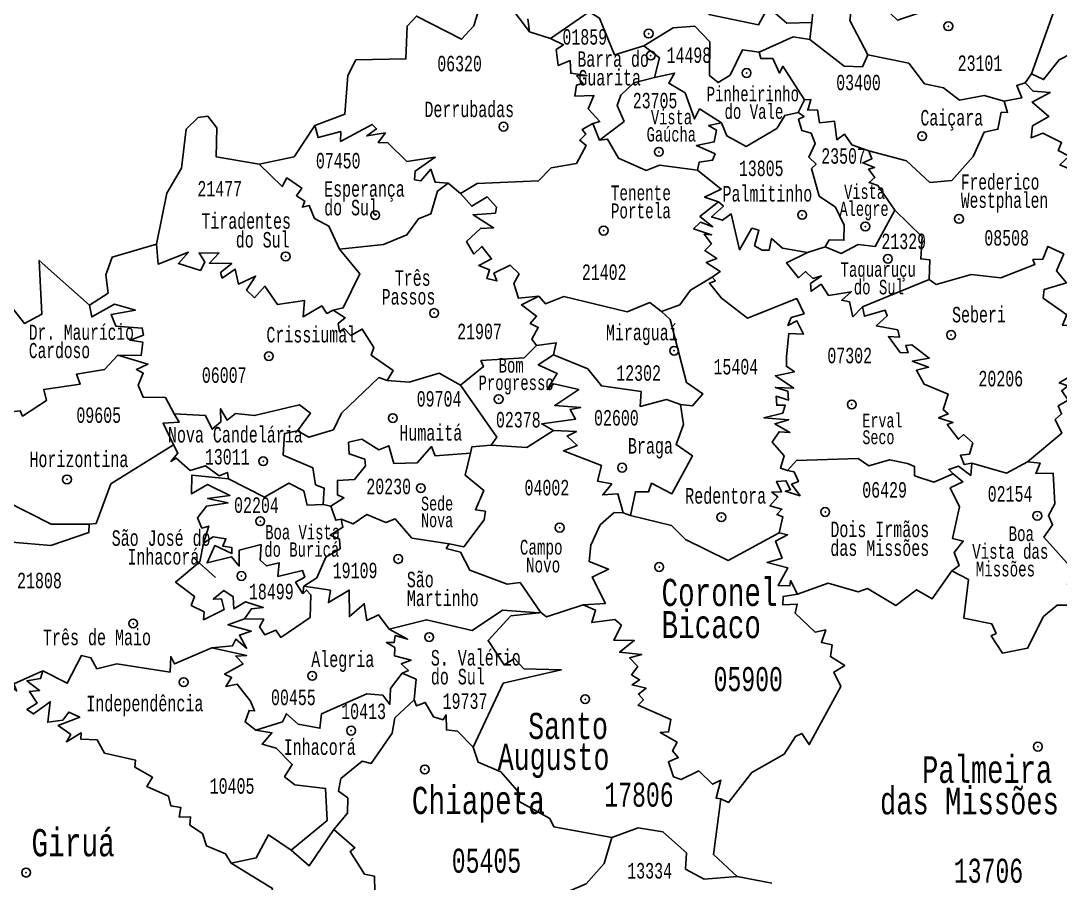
# Model space of a CAD drawing. Header units: millimetres. Extents: x 9851 to 10267, y 23387 to 23778.
# Drawn here: x 10047.2 to 10057.84, y 23444.4 to 23453.23 of the extents above; entities that cross this region are included whole.
import ezdxf
from ezdxf.enums import TextEntityAlignment as Align

# ---------------------------------------------------------------- set-up
doc = ezdxf.new("R2010")
doc.units = ezdxf.units.MM
doc.layers.add('3', color=7, linetype='Continuous')
doc.styles.add('MONOTXT', font='MONOTXT', dxfattribs={"height": 0.2})

# ---------------------------------------------------------------- blocks, each defined once
blk = doc.blocks.new('SEDE')
at = {"layer": '3', "color": 7, "linetype": 'Continuous'}
blk.add_circle((0, 0), 0.00451, dxfattribs=at)

msp = doc.modelspace()

# ---------------------------------------------------------------- linework, layer by layer
at = {"color": 7, "linetype": 'Continuous'}
for p, q in [((10057.549, 23452.686), (10057.825, 23453.455)), ((10055.302, 23453.213), (10055.282, 23453.037)), ((10052.624, 23453.049), (10052.41, 23453.116)), ((10057.486, 23452.595), (10057.549, 23452.686)), ((10055.161, 23452.292), (10055.226, 23452.422)), ((10053.059, 23452.178), (10053.127, 23452.007)), ((10051.577, 23451.569), (10051.703, 23451.462)), ((10055.256, 23450.859), (10055.437, 23450.915)), ((10055.821, 23450.303), (10056.503, 23450.582)), ((10050.296, 23448.277), (10050.376, 23448.262)), ((10053.445, 23448.166), (10053.369, 23448.194)), ((10048.96, 23447.741), (10049.193, 23447.532)), ((10050.088, 23447.363), (10050.099, 23447.441)), ((10052.504, 23447.169), (10052.522, 23447.177)), ((10054.892, 23444.401), (10054.536, 23444.47))]:
    msp.add_line(p, q, dxfattribs=at)
for points in [[(10054.318, 23454.379), (10054.44, 23454.269), (10054.332, 23454.066), (10054.238, 23454.063), (10054.114, 23453.786), (10054.316, 23453.75), (10054.262, 23453.663), (10054.404, 23453.611), (10054.247, 23453.296), (10054.756, 23453.189), (10054.853, 23453.37), (10055.044, 23453.204), (10055.302, 23453.213)], [(10055.649, 23454.006), (10055.542, 23453.841), (10055.497, 23453.485), (10055.312, 23453.315), (10055.302, 23453.213)], [(10057.229, 23453.68), (10057.108, 23453.869), (10056.985, 23453.882), (10056.654, 23453.394), (10056.177, 23453.237), (10055.962, 23453.442), (10055.717, 23453.445), (10055.691, 23453.233), (10055.874, 23452.88)], [(10052.41, 23453.116), (10052.093, 23453.541), (10051.935, 23453.495), (10051.84, 23453.177), (10051.715, 23453.041), (10051.252, 23453.279), (10051.158, 23453.176), (10051.145, 23452.84), (10050.633, 23452.829), (10050.55, 23452.671), (10050.52, 23452.275), (10050.213, 23452.158)], [(10052.624, 23453.049), (10053.022, 23453.322), (10053.127, 23453.257), (10053.28, 23452.882), (10053.582, 23452.973)], [(10052.41, 23453.116), (10052.394, 23453.249)], [(10054.761, 23452.909), (10054.59, 23452.933), (10054.465, 23452.674), (10054.341, 23452.598), (10054.252, 23452.671), (10054.255, 23453.014), (10054.103, 23453.174), (10053.881, 23453.158), (10053.582, 23452.973)], [(10057.549, 23452.686), (10057.675, 23452.628), (10057.833, 23452.831), (10058.345, 23453.093), (10058.868, 23452.893)], [(10053.059, 23452.178), (10053.129, 23452.199), (10053.009, 23452.329), (10053.069, 23452.464), (10052.875, 23452.459), (10052.892, 23452.572), (10052.959, 23452.592), (10052.892, 23452.665), (10052.998, 23452.669), (10052.833, 23452.693), (10052.826, 23452.823), (10052.705, 23452.771), (10052.683, 23452.936), (10052.758, 23452.985), (10052.624, 23453.049)], [(10053.582, 23452.973), (10053.74, 23452.85), (10053.689, 23452.648)], [(10055.282, 23453.037), (10055.111, 23453.065), (10054.761, 23452.909)], [(10055.874, 23452.88), (10055.819, 23452.76), (10055.632, 23452.766), (10055.282, 23453.037)], [(10054.761, 23452.909), (10054.778, 23452.843), (10054.9, 23452.844), (10054.969, 23452.695), (10055.005, 23452.764), (10055.226, 23452.422)], [(10055.874, 23452.88), (10056.293, 23452.797), (10056.456, 23452.583), (10056.65, 23452.545), (10056.813, 23452.417), (10057.067, 23452.466), (10057.27, 23452.406)], [(10053.127, 23452.007), (10053.378, 23452.2), (10053.306, 23452.362), (10053.346, 23452.469), (10053.48, 23452.594), (10053.689, 23452.648)], [(10053.689, 23452.648), (10053.895, 23452.695), (10053.836, 23452.591), (10054.003, 23452.494), (10054.101, 23452.226), (10054.151, 23452.327), (10054.377, 23452.186)], [(10057.27, 23452.406), (10057.453, 23452.442), (10057.4, 23452.566), (10057.486, 23452.595)], [(10057.486, 23452.595), (10057.567, 23452.509), (10057.742, 23452.497), (10057.556, 23452.398), (10057.729, 23452.25), (10057.561, 23452.154), (10057.546, 23452.032), (10057.668, 23452.079), (10057.856, 23451.985), (10057.825, 23451.903), (10057.937, 23451.845), (10057.842, 23451.754), (10058.042, 23451.67), (10057.96, 23451.515), (10058.129, 23451.487), (10058.199, 23451.391), (10058.095, 23451.322), (10058.25, 23451.33), (10058.233, 23451.204)], [(10055.226, 23452.422), (10055.292, 23452.425), (10055.26, 23452.315), (10055.359, 23452.317), (10055.379, 23452.186), (10055.533, 23452.202), (10055.558, 23452.012), (10055.637, 23452.068), (10055.711, 23451.959), (10055.885, 23451.9)], [(10055.885, 23451.9), (10056.271, 23451.796), (10056.51, 23451.576), (10056.733, 23451.596), (10056.954, 23451.84), (10057.065, 23452.091), (10057.207, 23452.119), (10057.24, 23452.293), (10057.306, 23452.292), (10057.27, 23452.406)], [(10049.643, 23451.762), (10049.202, 23451.836), (10049.209, 23452.133), (10049.116, 23452.252), (10049.018, 23452.24), (10048.894, 23452.119), (10048.847, 23451.72), (10048.695, 23451.466), (10048.59, 23450.943)], [(10055.161, 23452.292), (10055.024, 23452.261), (10054.942, 23452.127), (10054.629, 23451.944), (10054.432, 23452.052), (10054.377, 23452.186)], [(10055.437, 23450.915), (10055.479, 23450.986), (10055.63, 23450.983), (10055.633, 23451.138), (10055.542, 23451.321), (10055.377, 23451.436), (10055.297, 23451.718), (10055.345, 23451.761), (10055.269, 23451.835), (10055.334, 23451.973), (10055.293, 23452.078), (10055.199, 23452.108), (10055.165, 23452.222), (10055.221, 23452.251), (10055.161, 23452.292)], [(10049.643, 23451.762), (10050, 23451.839), (10050.213, 23452.158)], [(10050.213, 23452.158), (10050.245, 23452.034), (10050.477, 23452.096), (10050.475, 23451.995), (10050.8, 23452.17), (10050.844, 23452.123), (10050.744, 23452.052), (10050.935, 23452.082), (10050.861, 23451.984), (10050.96, 23451.982), (10051.154, 23451.789), (10051.445, 23451.833), (10051.239, 23451.692), (10051.233, 23451.602), (10051.298, 23451.591), (10051.398, 23451.711), (10051.445, 23451.577), (10051.577, 23451.569)], [(10051.703, 23451.462), (10051.875, 23451.565), (10052.501, 23451.592), (10052.632, 23451.725), (10052.89, 23451.77), (10052.991, 23451.952), (10052.924, 23452.007), (10052.988, 23452.068), (10052.949, 23452.117), (10053.059, 23452.178)], [(10054.129, 23451.702), (10054.149, 23451.784), (10054.285, 23451.802), (10054.31, 23451.868), (10054.12, 23451.952), (10054.302, 23451.99), (10054.324, 23452.112), (10054.244, 23452.157), (10054.377, 23452.186)], [(10054.129, 23451.702), (10053.74, 23451.751), (10053.605, 23451.699), (10053.322, 23451.822), (10053.209, 23452.019), (10053.127, 23452.007)], [(10055.885, 23451.9), (10055.916, 23451.817), (10055.823, 23451.777), (10055.944, 23451.728), (10055.882, 23451.71), (10055.946, 23451.625), (10055.887, 23451.574), (10055.977, 23451.545), (10056.15, 23451.293)], [(10050.463, 23450.892), (10050.356, 23451.128), (10050.208, 23451.207), (10050.154, 23451.339), (10050.085, 23451.322), (10050.108, 23451.382), (10050.023, 23451.439), (10050.077, 23451.517), (10049.926, 23451.622), (10049.878, 23451.533), (10049.643, 23451.762)], [(10054.347, 23451.375), (10054.203, 23451.426), (10054.374, 23451.508), (10054.129, 23451.702)], [(10050.463, 23450.892), (10050.916, 23450.941), (10051.155, 23451.04), (10051.272, 23451.203), (10051.4, 23451.253), (10051.467, 23451.486), (10051.577, 23451.569)], [(10052.504, 23450.41), (10052.296, 23450.389), (10052.25, 23450.539), (10052.304, 23450.639), (10052.211, 23450.73), (10052.046, 23450.646), (10052.077, 23450.567), (10051.973, 23450.592), (10052.002, 23450.679), (10051.89, 23450.725), (10052.021, 23450.793), (10051.923, 23450.92), (10051.841, 23450.842), (10051.765, 23450.971), (10051.907, 23451.105), (10052.043, 23451.112), (10051.832, 23451.244), (10052.061, 23451.261), (10052.071, 23451.323), (10051.975, 23451.427), (10051.818, 23451.332), (10051.703, 23451.462)], [(10054.281, 23450.607), (10054.364, 23450.665), (10054.22, 23450.757), (10054.327, 23450.798), (10054.204, 23450.879), (10054.272, 23450.946), (10054.198, 23451.044), (10054.274, 23451.04), (10054.091, 23451.1), (10054.16, 23451.168), (10054.286, 23451.122), (10054.155, 23451.226), (10054.347, 23451.375)], [(10054.347, 23451.375), (10054.396, 23451.334), (10054.275, 23451.223), (10054.386, 23451.188), (10054.476, 23451.253), (10054.561, 23450.886), (10054.687, 23451.107), (10054.76, 23451.085), (10054.715, 23450.925), (10054.792, 23450.882), (10054.863, 23450.883), (10054.889, 23451.002), (10055, 23450.901), (10055.256, 23450.859)], [(10056.15, 23451.293), (10055.951, 23450.92), (10055.776, 23450.941), (10055.602, 23450.849), (10055.437, 23450.915)], [(10056.15, 23451.293), (10056.43, 23451.017), (10056.417, 23450.792), (10056.51, 23450.782), (10056.503, 23450.582)], [(10047.904, 23450.319), (10048.094, 23450.442), (10048.07, 23450.631), (10048.136, 23450.811), (10048.59, 23450.943)], [(10050.399, 23450.269), (10050.335, 23450.234), (10050.282, 23450.313), (10050.091, 23450.201), (10050.106, 23450.366), (10049.829, 23450.325), (10049.7, 23450.512), (10049.595, 23450.394), (10049.513, 23450.474), (10049.605, 23450.617), (10049.43, 23450.534), (10049.395, 23450.688), (10049.264, 23450.596), (10049.247, 23450.653), (10049.361, 23450.747), (10049.133, 23450.748), (10049.229, 23450.852), (10049.026, 23450.856), (10049.087, 23450.76), (10049.04, 23450.674), (10048.815, 23450.747), (10048.918, 23450.861), (10048.606, 23450.739), (10048.59, 23450.943)], [(10050.399, 23450.269), (10050.502, 23450.29), (10050.672, 23450.641), (10050.463, 23450.892)], [(10055.821, 23450.303), (10055.72, 23450.201), (10055.686, 23450.354), (10055.607, 23450.37), (10055.705, 23450.457), (10055.472, 23450.419), (10055.396, 23450.533), (10055.294, 23450.461), (10055.288, 23450.539), (10055.4, 23450.618), (10055.312, 23450.593), (10055.235, 23450.663), (10055.163, 23450.6), (10055.043, 23450.753), (10055.256, 23450.859)], [(10056.503, 23450.582), (10056.574, 23450.53), (10056.932, 23450.634), (10057.235, 23450.6), (10057.586, 23450.736), (10057.565, 23450.785), (10057.667, 23450.791), (10057.719, 23450.921), (10057.88, 23450.844)], [(10057.88, 23450.844), (10057.807, 23450.67), (10057.908, 23450.549), (10057.68, 23450.478), (10057.67, 23450.392), (10057.913, 23450.219), (10057.869, 23450.114), (10057.98, 23450.112), (10058.023, 23449.988)], [(10046.011, 23449.985), (10046.227, 23450.016), (10046.346, 23450.129), (10046.071, 23450.422), (10046.061, 23450.524), (10046.412, 23450.56), (10046.64, 23450.741), (10046.836, 23450.639), (10047.24, 23450.131), (10047.415, 23450.225), (10047.39, 23450.777), (10047.904, 23450.319)], [(10053.763, 23450.253), (10053.949, 23450.321), (10054.057, 23450.473), (10054.281, 23450.607)], [(10054.281, 23450.607), (10054.313, 23450.569), (10054.252, 23450.545), (10054.376, 23450.391), (10054.641, 23450.187), (10055.147, 23450.386), (10055.222, 23450.231), (10055.091, 23450.192), (10055.057, 23450.109), (10055.149, 23450.157), (10055.216, 23450.023), (10055.067, 23450.029), (10055.04, 23449.793), (10055.04, 23449.694), (10055.122, 23449.638), (10054.929, 23449.597), (10055.116, 23449.468), (10054.929, 23449.476), (10055.055, 23449.437), (10055.063, 23449.347), (10054.936, 23449.387), (10054.941, 23449.294), (10055.029, 23449.295), (10055.004, 23449.214), (10054.811, 23449.167), (10055.064, 23449.146), (10054.923, 23449.105), (10055.076, 23449.015), (10054.966, 23449.023), (10054.895, 23448.917), (10055.017, 23448.778), (10054.98, 23448.651), (10055.053, 23448.628)], [(10048.194, 23449.806), (10048.434, 23449.804), (10048.45, 23449.941), (10048.32, 23449.959), (10048.456, 23450.012), (10048.445, 23450.085), (10048.175, 23450.103), (10048.126, 23450.223), (10048.375, 23450.269), (10048.161, 23450.329), (10047.928, 23450.199), (10047.904, 23450.319)], [(10052.482, 23449.906), (10052.435, 23449.972), (10052.5, 23450.091), (10052.417, 23450.132), (10052.482, 23450.206), (10052.327, 23450.322), (10052.504, 23450.41)], [(10052.504, 23450.41), (10052.575, 23450.332), (10052.762, 23450.407), (10053.411, 23450.249), (10053.642, 23450.345), (10053.763, 23450.253)], [(10050.399, 23450.269), (10050.523, 23450.19), (10050.451, 23450.13), (10050.466, 23450.047), (10050.512, 23450.08), (10050.579, 23450.009), (10050.698, 23450.074), (10050.815, 23449.884), (10050.79, 23449.807), (10051.014, 23449.65), (10050.954, 23449.549)], [(10053.955, 23449.302), (10054.08, 23449.29), (10054.185, 23449.411), (10054.019, 23449.528), (10053.85, 23450.171), (10053.763, 23450.253)], [(10056.938, 23448.7), (10056.86, 23448.687), (10056.822, 23448.782), (10056.917, 23448.794), (10056.949, 23448.91), (10056.855, 23448.994), (10056.802, 23448.946), (10056.688, 23449.097), (10056.745, 23449.119), (10056.599, 23449.164), (10056.698, 23449.205), (10056.646, 23449.25), (10056.697, 23449.408), (10056.45, 23449.51), (10056.372, 23449.652), (10056.497, 23449.684), (10056.329, 23449.744), (10056.503, 23449.777), (10056.326, 23449.913), (10056.262, 23449.906), (10056.286, 23449.832), (10056.207, 23449.833), (10056.085, 23449.997), (10056.2, 23449.992), (10056.181, 23450.065), (10055.961, 23450.108), (10056.074, 23450.211), (10056.051, 23450.268), (10055.84, 23450.206), (10055.821, 23450.303)], [(10051.702, 23449.501), (10051.938, 23449.69), (10051.913, 23449.752), (10052.354, 23449.778), (10052.482, 23449.906)], [(10052.656, 23449.812), (10052.682, 23449.934), (10052.482, 23449.906)], [(10046.77, 23449.108), (10046.982, 23449.164), (10047.042, 23449.383), (10047.075, 23449.222), (10047.196, 23449.238), (10047.219, 23449.184), (10047.465, 23449.343), (10047.436, 23449.457), (10047.808, 23449.509), (10047.772, 23449.614), (10048.058, 23449.659), (10048.194, 23449.806)], [(10048.194, 23449.806), (10048.503, 23449.716), (10048.384, 23449.661), (10048.454, 23449.623), (10048.401, 23449.5), (10048.453, 23449.378), (10048.684, 23449.373), (10048.773, 23449.206)], [(10052.656, 23449.035), (10052.535, 23449.103), (10052.882, 23449.153), (10052.826, 23449.251), (10052.934, 23449.272), (10052.669, 23449.293), (10052.915, 23449.455), (10052.658, 23449.515), (10052.59, 23449.456), (10052.692, 23449.621), (10052.5, 23449.709), (10052.656, 23449.812)], [(10052.656, 23449.812), (10053.006, 23449.667), (10053.146, 23449.493), (10053.554, 23449.434), (10053.542, 23449.283), (10053.812, 23449.352), (10053.955, 23449.302)], [(10050.954, 23449.549), (10050.867, 23449.578), (10050.485, 23449.214), (10050.402, 23449.041), (10050.151, 23448.966), (10050.033, 23449.034)], [(10051.702, 23449.501), (10051.485, 23449.624), (10051.179, 23449.532), (10050.954, 23449.549)], [(10057.511, 23448.716), (10057.861, 23449.008), (10057.794, 23449.148), (10057.858, 23449.205), (10057.824, 23449.287), (10057.926, 23449.346), (10057.86, 23449.442), (10057.924, 23449.492), (10057.835, 23449.523), (10058.002, 23449.624)], [(10052.016, 23448.885), (10052.074, 23448.966), (10051.702, 23449.501)], [(10050.033, 23449.034), (10050.169, 23449.213), (10050.055, 23449.299), (10049.595, 23449.188), (10049.401, 23449.211), (10049.313, 23449.143), (10049.247, 23449.259), (10049.249, 23449.123), (10049.161, 23449.049), (10049.092, 23449.189), (10048.773, 23449.206)], [(10053.955, 23449.302), (10053.988, 23449.098), (10053.911, 23448.891), (10054.079, 23448.778), (10053.868, 23448.388), (10053.66, 23448.496), (10053.629, 23448.408), (10053.495, 23448.408), (10053.445, 23448.166)], [(10048.773, 23449.206), (10048.824, 23449.122), (10048.658, 23449.11), (10048.765, 23448.888)], [(10046.77, 23449.108), (10046.675, 23449.056), (10046.824, 23448.956), (10046.717, 23448.894), (10046.878, 23448.878), (10046.794, 23448.8), (10046.947, 23448.669), (10046.875, 23448.548), (10047.033, 23448.319), (10047.513, 23448.077), (10047.902, 23448.078)], [(10050.033, 23449.034), (10049.902, 23449.006), (10049.889, 23448.784), (10050.192, 23448.652), (10050.22, 23448.48), (10050.308, 23448.447), (10050.296, 23448.277)], [(10052.656, 23449.035), (10052.381, 23448.862), (10052.016, 23448.885)], [(10052.656, 23449.035), (10052.891, 23449.026), (10052.794, 23448.979), (10052.899, 23448.883), (10052.758, 23448.828), (10053.146, 23448.676), (10053.105, 23448.518), (10053.252, 23448.489), (10053.16, 23448.376), (10053.315, 23448.388), (10053.369, 23448.194)], [(10050.376, 23448.262), (10050.51, 23448.346), (10050.443, 23448.376), (10050.443, 23448.525), (10050.617, 23448.535), (10050.731, 23448.673), (10050.724, 23448.741), (10050.563, 23448.798), (10050.558, 23448.916), (10050.694, 23448.946), (10050.868, 23448.839), (10050.969, 23448.879), (10051.021, 23448.698), (10051.261, 23448.706), (10051.405, 23448.872), (10051.445, 23448.775), (10051.806, 23448.804)], [(10047.902, 23448.078), (10047.971, 23448.083), (10048.124, 23448.49), (10048.765, 23448.888)], [(10048.765, 23448.888), (10048.809, 23448.805), (10048.738, 23448.72), (10048.793, 23448.753), (10048.936, 23448.625), (10049.092, 23448.675), (10049.231, 23448.572), (10049.316, 23448.607), (10049.328, 23448.541)], [(10051.806, 23448.804), (10051.819, 23448.867), (10052.016, 23448.885)], [(10051.586, 23447.877), (10051.737, 23447.844), (10051.947, 23448.121), (10051.958, 23448.21), (10051.857, 23448.223), (10051.944, 23448.42), (10051.752, 23448.577), (10051.806, 23448.804)], [(10055.053, 23448.628), (10055.143, 23448.729), (10055.777, 23448.75), (10055.886, 23448.675), (10056.097, 23448.737), (10056.282, 23448.698), (10056.353, 23448.666), (10056.354, 23448.573), (10056.55, 23448.506), (10056.75, 23448.591)], [(10056.938, 23448.7), (10057.293, 23448.599), (10057.511, 23448.716)], [(10057.977, 23447.611), (10057.676, 23447.945), (10057.766, 23448.071), (10057.723, 23448.164), (10057.79, 23448.286), (10057.773, 23448.599), (10057.596, 23448.594), (10057.638, 23448.703), (10057.511, 23448.716)], [(10054.968, 23447.987), (10055.005, 23448.152), (10054.943, 23448.175), (10054.995, 23448.229), (10054.871, 23448.263), (10054.953, 23448.356), (10054.891, 23448.405), (10054.992, 23448.408), (10054.94, 23448.514), (10055.036, 23448.521), (10055.084, 23448.429), (10055.029, 23448.414), (10055.181, 23448.367), (10055.094, 23448.486), (10055.163, 23448.513), (10055.119, 23448.612), (10055.053, 23448.628)], [(10056.75, 23448.591), (10056.703, 23448.635), (10056.803, 23448.669), (10056.928, 23448.576), (10056.938, 23448.7)], [(10049.328, 23448.541), (10048.953, 23448.579), (10048.948, 23448.388), (10049.113, 23448.483), (10049.342, 23448.371), (10049.113, 23448.34), (10049.323, 23448.295), (10049.102, 23448.26), (10049.009, 23448.141), (10049.056, 23448.037), (10049.126, 23448.058), (10049.07, 23447.883)], [(10050.296, 23448.277), (10050.133, 23448.273), (10050.098, 23448.418), (10049.946, 23448.497), (10049.698, 23448.355), (10049.328, 23448.541)], [(10056.734, 23447.6), (10056.811, 23447.654), (10056.76, 23447.788), (10056.852, 23447.903), (10056.74, 23447.931), (10056.812, 23448.256), (10056.719, 23448.448), (10056.849, 23448.511), (10056.75, 23448.591)], [(10050.483, 23448.127), (10050.427, 23448.117), (10050.376, 23448.262)], [(10053.369, 23448.194), (10053.278, 23448.198), (10053.133, 23448.069), (10053.037, 23447.861), (10053.02, 23447.696), (10053.219, 23447.616), (10053.05, 23447.536), (10053.187, 23447.265), (10052.96, 23447.252)], [(10047.902, 23448.078), (10047.897, 23447.991), (10047.509, 23447.857), (10047.11, 23447.894), (10046.868, 23447.793), (10046.55, 23447.772)], [(10050.099, 23447.441), (10050.232, 23447.529), (10050.324, 23447.739), (10050.47, 23447.823), (10050.463, 23447.924), (10050.368, 23447.963), (10050.499, 23448.045), (10050.483, 23448.127)], [(10050.483, 23448.127), (10050.604, 23448.079), (10050.745, 23448.176), (10050.938, 23448.093), (10051.033, 23448.131), (10051.206, 23447.934), (10051.586, 23447.877)], [(10053.445, 23448.166), (10053.864, 23448.062), (10054.008, 23447.919), (10054.445, 23447.705), (10054.968, 23447.987)], [(10055.155, 23447.36), (10055.081, 23447.5), (10055.075, 23447.445), (10054.956, 23447.45), (10055.055, 23447.63), (10054.842, 23447.686), (10054.997, 23447.729), (10054.93, 23447.904), (10055.053, 23447.969), (10054.968, 23447.987)], [(10049.07, 23447.883), (10049.034, 23447.69), (10048.786, 23447.484), (10048.981, 23447.335), (10048.946, 23447.245), (10049.078, 23447.179), (10049.072, 23447.099), (10049.285, 23447.205), (10049.255, 23447.311), (10049.171, 23447.308), (10049.28, 23447.398), (10049.377, 23447.334), (10049.382, 23447.211), (10049.503, 23447.283), (10049.684, 23447.225), (10049.563, 23447.211), (10049.492, 23447.108)], [(10049.07, 23447.883), (10049.169, 23447.948), (10049.301, 23447.928), (10049.268, 23447.851), (10049.363, 23447.837), (10049.363, 23447.775), (10049.187, 23447.858), (10049.108, 23447.681), (10049.36, 23447.744), (10049.438, 23447.647), (10049.438, 23447.81), (10049.661, 23447.868), (10049.652, 23447.709), (10049.716, 23447.65), (10049.847, 23447.68), (10049.833, 23447.542), (10050.087, 23447.601), (10050.11, 23447.536), (10050.015, 23447.483), (10050.088, 23447.363)], [(10052.522, 23447.177), (10052.313, 23447.48), (10052.18, 23447.463), (10051.799, 23447.605), (10051.703, 23447.789), (10051.558, 23447.829), (10051.586, 23447.877)], [(10055.155, 23447.36), (10055.47, 23447.472), (10055.775, 23447.385), (10055.87, 23447.418), (10056.161, 23447.244), (10056.374, 23447.406), (10056.534, 23447.314), (10056.734, 23447.6)], [(10056.734, 23447.6), (10056.904, 23447.509), (10056.859, 23447.113), (10057.145, 23447.055), (10057.187, 23446.958), (10057.137, 23446.934), (10057.252, 23446.757), (10057.51, 23446.807), (10057.674, 23447.131), (10057.812, 23447.249), (10058.043, 23447.247), (10057.919, 23447.464), (10057.997, 23447.546)], [(10050.099, 23447.441), (10050.372, 23447.401), (10050.35, 23447.274), (10050.563, 23447.402), (10050.566, 23447.131), (10050.718, 23447.262), (10050.744, 23447.091), (10050.864, 23447.15), (10050.973, 23447.003)], [(10050.088, 23447.363), (10050.128, 23447.403), (10050.171, 23447.353), (10050.163, 23447.122), (10049.863, 23446.917), (10049.814, 23446.993), (10049.699, 23446.943), (10049.646, 23447.026), (10049.688, 23447.103), (10049.492, 23447.108)], [(10054.37, 23445.265), (10054.448, 23445.229), (10054.687, 23445.535), (10055.019, 23445.724), (10055.134, 23445.904), (10055.2, 23445.934), (10055.274, 23445.82), (10055.597, 23446.414), (10055.528, 23446.562), (10055.638, 23446.631), (10055.492, 23446.722), (10055.508, 23446.841), (10055.399, 23446.867), (10055.443, 23446.995), (10055.334, 23446.971), (10055.132, 23447.167), (10055.151, 23447.259), (10055.005, 23447.251), (10055.007, 23447.335), (10055.155, 23447.36)], [(10052.522, 23447.177), (10052.585, 23447.128), (10052.96, 23447.252)], [(10052.96, 23447.252), (10053.086, 23447.197), (10053.048, 23447.069), (10053.285, 23447.101), (10053.351, 23447.042), (10053.272, 23446.89), (10053.482, 23446.885), (10053.333, 23446.765), (10053.56, 23446.743), (10053.434, 23446.708), (10053.519, 23446.621), (10053.453, 23446.535), (10053.537, 23446.485), (10053.461, 23446.431), (10053.603, 23446.398), (10053.525, 23446.338), (10053.577, 23446.28), (10053.522, 23446.225), (10053.858, 23446.079), (10053.834, 23445.951), (10053.748, 23445.943), (10053.922, 23445.845), (10053.875, 23445.755), (10053.934, 23445.688), (10053.832, 23445.645), (10053.883, 23445.49), (10053.964, 23445.462), (10054.144, 23445.551), (10054.285, 23445.415), (10054.37, 23445.455), (10054.321, 23445.273), (10054.37, 23445.265)], [(10052.504, 23447.169), (10052.133, 23447.198), (10051.824, 23446.988), (10051.354, 23447.098), (10050.973, 23447.003)], [(10051.832, 23445.793), (10052.142, 23446.448), (10052.735, 23446.585), (10052.352, 23446.597), (10052.258, 23446.701), (10052.152, 23446.638), (10051.985, 23446.887), (10052.22, 23447.139), (10052.504, 23447.169)], [(10049.157, 23446.812), (10049.369, 23446.831), (10049.404, 23446.901), (10049.513, 23446.807), (10049.44, 23446.94), (10049.56, 23446.981), (10049.321, 23447.048), (10049.492, 23447.108)], [(10051.106, 23446.551), (10051.17, 23446.579), (10051.096, 23446.646), (10051.198, 23446.686), (10051.028, 23446.729), (10051.032, 23446.814), (10050.944, 23446.865), (10051.024, 23446.865), (10051.035, 23446.936), (10051.162, 23446.899), (10050.973, 23447.003)], [(10047.428, 23446.575), (10047.676, 23446.448), (10047.821, 23446.732), (10047.919, 23446.709), (10047.98, 23446.596), (10048.184, 23446.646), (10048.729, 23446.562), (10048.737, 23446.722), (10048.774, 23446.646), (10049.157, 23446.812)], [(10049.157, 23446.812), (10049.515, 23446.731), (10049.402, 23446.726), (10049.477, 23446.646), (10049.288, 23446.542), (10049.36, 23446.508), (10049.301, 23446.414), (10049.418, 23446.438), (10049.552, 23446.265), (10049.594, 23446.166), (10049.538, 23446.171), (10049.498, 23446.053), (10049.608, 23445.968)], [(10047.062, 23446.449), (10047.158, 23446.37), (10047.129, 23446.442), (10047.428, 23446.575)], [(10047.428, 23446.575), (10047.403, 23446.497), (10047.263, 23446.474), (10047.393, 23446.373), (10047.289, 23446.364), (10047.368, 23446.245), (10047.263, 23446.178), (10047.332, 23446.135), (10047.502, 23446.259), (10047.477, 23446.05), (10047.63, 23446.071), (10047.692, 23446.153), (10047.804, 23446.1), (10047.582, 23446.017), (10047.714, 23445.923), (10047.668, 23445.849), (10047.82, 23445.94), (10047.815, 23445.877), (10047.982, 23445.87), (10048.059, 23445.731), (10048.374, 23445.662), (10048.37, 23445.591), (10048.55, 23445.486), (10048.492, 23445.391), (10048.712, 23445.292), (10048.736, 23445.195), (10048.84, 23445.175), (10048.824, 23445.079), (10048.939, 23445.08), (10048.931, 23444.997), (10049.06, 23444.909), (10049.104, 23444.783), (10049.298, 23444.702), (10049.354, 23444.606)], [(10049.608, 23445.968), (10049.879, 23446.053), (10049.923, 23446.137), (10050.04, 23446.028), (10050.263, 23445.987), (10050.28, 23446.135), (10050.744, 23446.34), (10050.909, 23446.326), (10050.981, 23446.231), (10050.988, 23446.395), (10051.106, 23446.551)], [(10051.228, 23446.28), (10051.249, 23446.49), (10051.106, 23446.551)], [(10050.406, 23444.951), (10050.546, 23445.117), (10050.551, 23445.275), (10050.454, 23445.342), (10050.478, 23445.472), (10050.696, 23445.65), (10050.789, 23445.628), (10051.003, 23445.936), (10051.032, 23446.096), (10051.228, 23446.28)], [(10051.832, 23445.793), (10051.674, 23445.957), (10051.559, 23445.971), (10051.555, 23446.124), (10051.525, 23446.075), (10051.426, 23446.106), (10051.342, 23446.252), (10051.254, 23446.217), (10051.228, 23446.28)], [(10049.608, 23445.968), (10049.773, 23445.941), (10049.671, 23445.826), (10049.815, 23445.783), (10049.981, 23445.617), (10049.902, 23445.492), (10050.008, 23445.407), (10050.322, 23445.371), (10050.337, 23445.042), (10049.968, 23444.739)], [(10053.252, 23444.871), (10052.658, 23444.98), (10052.618, 23445.065), (10052.304, 23445.238), (10052.306, 23445.322), (10052.115, 23445.542), (10051.886, 23445.64), (10051.832, 23445.793)], [(10054.536, 23444.47), (10054.294, 23444.694), (10054.37, 23445.265)], [(10049.354, 23444.606), (10049.612, 23444.662), (10049.738, 23444.898), (10049.968, 23444.739)], [(10050.406, 23444.951), (10050.154, 23444.58), (10049.968, 23444.739)], [(10051.653, 23443.651), (10051.715, 23443.86), (10051.679, 23444.022), (10051.475, 23444.179), (10050.946, 23444.166), (10050.826, 23444.316), (10050.824, 23444.473), (10050.722, 23444.493), (10050.572, 23444.725), (10050.622, 23444.765), (10050.406, 23444.951)], [(10053.252, 23444.871), (10053.522, 23444.969), (10053.776, 23444.928), (10054.018, 23444.712), (10054.007, 23444.546), (10054.197, 23444.444), (10054.536, 23444.47)], [(10052.621, 23444.238), (10052.99, 23444.395), (10053.174, 23444.602), (10053.252, 23444.871)], [(10049.354, 23444.606), (10049.778, 23444.347), (10049.652, 23443.766), (10049.341, 23443.537), (10049.176, 23443.544), (10048.956, 23443.424)]]:
    msp.add_lwpolyline(points, dxfattribs=at)
for p in [(10053.63, 23453.099), (10056.699, 23453.174), (10053.652, 23452.874), (10054.633, 23452.696), (10052.144, 23452.146), (10056.43, 23452.049), (10053.735, 23451.888), (10050.83, 23451.241), (10055.202, 23451.243), (10056.808, 23451.202), (10053.169, 23451.082), (10055.849, 23451.124), (10049.913, 23450.818), (10056.08, 23450.793), (10051.433, 23450.238), (10056.727, 23450.013), (10049.741, 23449.796), (10053.891, 23449.852), (10052.094, 23449.357), (10055.71, 23449.302), (10051.01, 23449.163), (10049.683, 23448.721), (10053.358, 23448.655), (10047.674, 23448.535), (10051.297, 23448.446), (10055.438, 23448.202), (10049.652, 23448.107), (10054.374, 23448.149), (10057.61, 23448.163), (10052.719, 23448.041), (10051.066, 23447.721), (10049.46, 23447.546), (10053.738, 23447.638), (10048.352, 23447.06), (10051.383, 23446.921), (10050.185, 23446.524), (10048.869, 23446.46), (10052.98, 23446.285), (10050.583, 23445.963), (10057.616, 23445.799), (10051.338, 23445.566), (10047.255, 23444.51)]:
    msp.add_point(p, dxfattribs=at)

# ---------------------------------------------------------------- block references
for p, xscale, yscale, zscale, rotation in [((10056.699, 23453.174), 10.000020168377, 10.000020168377, 10, 357.0820354994688), ((10053.63, 23453.099), 10, 10, 10, 356.9417640933513), ((10053.652, 23452.874), 10, 10, 10, 356.936954209273), ((10054.633, 23452.696), 10, 10, 10, 356.9767653961595), ((10052.144, 23452.146), 10.00002041253966, 10.00002041253966, 10, 356.8501243381164), ((10056.43, 23452.049), 10, 10, 10, 357.0416915973637), ((10053.735, 23451.888), 10, 10, 10, 356.9155833081939), ((10050.83, 23451.241), 10, 10, 10, 356.7667430486133), ((10055.202, 23451.243), 10, 10, 10, 356.9658134866798), ((10055.849, 23451.124), 10, 10, 10, 356.9922607600167), ((10056.808, 23451.202), 10, 10, 10, 357.037681089587), ((10053.169, 23451.082), 10.00002273186782, 10.00002273186782, 10, 356.8693638539165), ((10049.913, 23450.818), 10, 10, 10, 356.7141006629668), ((10056.08, 23450.793), 10.00001878981194, 10.00001878981194, 10, 356.9944062529154), ((10051.433, 23450.238), 10.00002313486621, 10.00002313486621, 10, 356.7683563730421), ((10056.727, 23450.013), 10.00002403648968, 10.00002403648968, 10, 357.0040259662594), ((10053.891, 23449.852), 10.00001001903288, 10.00001001903288, 10, 356.8706958852891), ((10049.741, 23449.796), 9.999979506970435, 9.999979506970435, 10, 356.6793506570492), ((10052.094, 23449.357), 10, 10, 10, 356.7758300687813), ((10055.71, 23449.302), 10, 10, 10, 356.9398991220081), ((10051.01, 23449.163), 9.999979768806686, 9.999979768806686, 10, 356.7210414878602), ((10049.683, 23448.721), 10.00001492755193, 10.00001492755193, 10, 356.6483605922252), ((10053.358, 23448.655), 9.999980331727485, 9.999980331727485, 10, 356.8156411743687), ((10047.674, 23448.535), 10, 10, 10, 356.5505339126254), ((10051.297, 23448.446), 9.99998925952576, 9.99998925952576, 10, 356.7154324947884), ((10054.374, 23448.149), 9.999984153343073, 9.999984153343073, 10, 356.8490440694811), ((10055.438, 23448.202), 10.00001824803527, 10.00001824803527, 10, 356.8992887589025), ((10057.61, 23448.163), 9.999989505857595, 9.999989505857595, 10, 356.9976035087512), ((10049.652, 23448.107), 10, 10, 10, 356.6307192228977), ((10052.719, 23448.041), 10, 10, 10, 356.7702210352351), ((10051.066, 23447.721), 10, 10, 10, 356.685774122843), ((10053.738, 23447.638), 10.00002191069214, 10.00002191069214, 10, 356.8065690195801), ((10049.46, 23447.546), 10.00002113982343, 10.00002113982343, 10, 356.6069362952471), ((10048.352, 23447.06), 10, 10, 10, 356.5425121617404), ((10051.383, 23446.921), 9.999979506970435, 9.999979506970435, 10, 356.6793506570492), ((10048.869, 23446.46), 10, 10, 10, 356.5505339126254), ((10050.185, 23446.524), 10.00000000000001, 10.00000000000001, 10.00000000000001, 356.6133441734681), ((10052.98, 23446.285), 10.00001161411481, 10.00001161411481, 10, 356.7365518520402), ((10050.583, 23445.963), 10.00001228415323, 10.00001228415323, 10, 356.6168223344431), ((10057.616, 23445.799), 9.999983277303317, 9.999983277303317, 10, 356.9377534812445), ((10051.338, 23445.566), 10, 10, 10, 356.6414043331179), ((10047.255, 23444.51), 10.00002226912981, 10.00002226912981, 10, 356.422500630125)]:
    msp.add_blockref('SEDE', p, dxfattribs=dict(at, xscale=xscale, yscale=yscale, zscale=zscale, rotation=rotation))

# ---------------------------------------------------------------- texts
at = {"color": 7, "linetype": 'Continuous', "style": 'MONOTXT'}
for s, height, width, p in [('01859', 0.1582, 0.666667, (10052.976, 23453.065)), ('06320', 0.1582, 0.666678, (10051.694, 23452.792)), ('14498', 0.1582, 0.666673, (10054.042, 23452.878)), ('23101', 0.1582, 0.666661, (10057.023, 23452.796)), ('03400', 0.1582, 0.666667, (10055.779, 23452.598)), ('23705', 0.1583, 0.666655, (10053.696, 23452.413)), ('23507', 0.1583, 0.666678, (10055.626, 23451.846)), ('07450', 0.1583, 0.666661, (10050.451, 23451.798)), ('13805', 0.1584, 0.666667, (10054.783, 23451.72)), ('21477', 0.1584, 0.666661, (10049.238, 23451.512)), ('21329', 0.1585, 0.666661, (10056.242, 23450.972)), ('08508', 0.1585, 0.666667, (10057.296, 23451.008)), ('21402', 0.1585, 0.666667, (10053.175, 23450.657)), ('21907', 0.1586, 0.666661, (10051.898, 23450.05)), ('07302', 0.1586, 0.666661, (10055.689, 23449.803)), ('06007', 0.1587, 0.666655, (10049.284, 23449.603)), ('12302', 0.1587, 0.666667, (10053.527, 23449.624)), ('15404', 0.1586, 0.666661, (10054.523, 23449.689)), ('20206', 0.1587, 0.666678, (10057.236, 23449.567)), ('09704', 0.1587, 0.666673, (10051.484, 23449.36)), ('09605', 0.1587, 0.666673, (10047.999, 23449.193)), ('02600', 0.1587, 0.666661, (10053.3, 23449.166)), ('02378', 0.1587, 0.666667, (10052.295, 23449.146)), ('13011', 0.1588, 0.666661, (10049.315, 23448.767)), ('20230', 0.1588, 0.666667, (10050.968, 23448.463)), ('04002', 0.1588, 0.666667, (10052.588, 23448.451)), ('06429', 0.1588, 0.666661, (10056.046, 23448.428)), ('02154', 0.1588, 0.666655, (10057.331, 23448.387)), ('02204', 0.1589, 0.666655, (10049.614, 23448.272)), ('19109', 0.159, 0.666667, (10050.624, 23447.603)), ('21808', 0.159, 0.666661, (10047.392, 23447.5)), ('18499', 0.159, 0.666661, (10049.766, 23447.387)), ('05900', 0.2459, 0.666674, (10054.65, 23446.491)), ('00455', 0.1591, 0.666661, (10049.992, 23446.304)), ('19737', 0.1591, 0.666655, (10051.75, 23446.266)), ('10413', 0.1592, 0.666667, (10050.711, 23446.161)), ('10405', 0.1593, 0.666672, (10049.364, 23445.397)), ('17806', 0.2462, 0.666667, (10053.531, 23445.308)), ('05405', 0.2463, 0.66667, (10051.969, 23444.632)), ('13334', 0.1594, 0.666661, (10053.64, 23444.529)), ('13706', 0.2463, 0.666667, (10057.11, 23444.529))]:
    msp.add_text(s, height=height, dxfattribs=dict(at, width=width)).set_placement(p, align=Align.MIDDLE)
for s, height, rotation, width, p in [('Barra do', 0.1586, 359.9995, 0.666637, (10053.632, 23452.759)), ('Guarita', 0.1586, 359.9995, 0.666637, (10053.551, 23452.568)), ('Tiradentes ', 0.15896, 359.9996, 0.666655, (10050.059, 23451.101)), ('do Sul', 0.159, 359.9996, 0.666655, (10049.953, 23450.909)), ('Tr%%234s ', 0.1588, 359.9994, 0.666638, (10051.489, 23450.517)), ('Passos', 0.1588, 359.9994, 0.666638, (10051.446, 23450.325)), ('S%%227o Jos%%233 do ', 0.15949, 359.9996, 0.666643, (10049.236, 23447.855)), ('Inhacor%%225', 0.15949, 359.9996, 0.666643, (10049.029, 23447.663))]:
    msp.add_text(s, height=height, rotation=rotation, dxfattribs=dict(at, width=width)).set_placement(p, align=Align.RIGHT)
at = {"color": 7, "linetype": 'Continuous', "style": 'MONOTXT', "width": 0.666654}
for s, height, p in [('Pinheirinho ', 0.14897, (10054.74, 23452.555)), ('do Vale', 0.149, (10054.708, 23452.375)), ('Taquaru%%231u ', 0.14855, (10056.024, 23450.758)), ('do Sul', 0.1486, (10055.988, 23450.578))]:
    msp.add_text(s, height=height, rotation=359.9982, dxfattribs=at).set_placement(p, align=Align.TOP_CENTER)
at = {"color": 7, "linetype": 'Continuous', "style": 'MONOTXT'}
for s, height, width, p in [('Derrubadas', 0.159, 0.666649, (10052.252, 23452.244)), ('Palmitinho', 0.1591, 0.666649, (10055.305, 23451.38)), ('Miragua%%237', 0.15933, 0.666655, (10053.928, 23449.959)), ('Nova Candel%%225ria', 0.15948, 0.666655, (10050.088, 23448.913))]:
    msp.add_text(s, height=height, dxfattribs=dict(at, width=width)).set_placement(p, align=Align.RIGHT)
for s, height, rotation, width, p in [('Vista ', 0.146, 359.9985, 0.66666, (10053.906, 23452.17)), ('Ga%%250cha', 0.146, 359.9985, 0.66666, (10053.862, 23451.994)), ('Vista ', 0.1452, 359.9986, 0.666635, (10055.883, 23451.407)), ('Alegre', 0.1452, 359.9986, 0.666635, (10055.836, 23451.232)), ('Bom ', 0.1483, 359.9983, 0.666648, (10052.265, 23449.628)), ('Progresso', 0.1483, 359.9983, 0.666648, (10052.273, 23449.45)), ('Boa Vista ', 0.1479, 359.9983, 0.666654, (10050.13, 23447.921)), ('do Buric%%225', 0.14789, 359.9983, 0.666654, (10050.078, 23447.743))]:
    msp.add_text(s, height=height, rotation=rotation, dxfattribs=dict(at, width=width)).set_placement(p, align=Align.CENTER)
for s, height, width, p in [('Cai%%231ara', 0.15901, 0.666643, (10056.413, 23452.158)), ('Seberi', 0.1593, 0.666638, (10056.737, 23450.142)), ('Crissiumal', 0.1593, 0.666643, (10049.716, 23449.937)), ('Braga', 0.1595, 0.666655, (10053.418, 23448.799)), ('Alegria', 0.1598, 0.666643, (10050.175, 23446.614)), ('Giru%%225', 0.2792, 0.705883, (10047.31, 23444.677))]:
    msp.add_text(s, height=height, dxfattribs=dict(at, width=width)).set_placement(p)
for s, height, rotation, width, p in [('Esperan%%231a', 0.15884, 359.9996, 0.666632, (10050.308, 23451.588)), ('do Sul', 0.1588, 359.9996, 0.666632, (10050.308, 23451.397)), ('Erval ', 0.1421, 0, 0.666647, (10055.819, 23449.209)), ('Seco', 0.1421, 0, 0.666647, (10055.819, 23449.038)), ('Dois Irm%%227os ', 0.15941, 359.9996, 0.666661, (10055.491, 23448.104)), ('das Miss%%245es', 0.15941, 359.9996, 0.666661, (10055.491, 23447.912)), ('S%%227o ', 0.1593, 359.9995, 0.666643, (10051.154, 23447.59)), ('Coronel ', 0.2777, 359.9994, 0.705879, (10053.762, 23447.517)), ('Martinho', 0.1593, 359.9995, 0.666643, (10051.154, 23447.398)), ('Bicaco', 0.2777, 359.9994, 0.705879, (10053.762, 23447.188)), ('S. Val%%233rio ', 0.15947, 359.9995, 0.666649, (10051.4, 23446.789)), ('do Sul', 0.1595, 359.9995, 0.666649, (10051.4, 23446.596))]:
    msp.add_text(s, height=height, rotation=rotation, dxfattribs=dict(at, width=width)).set_placement(p, align=Align.TOP_LEFT)
for s, height, rotation, width, p in [('Frederico ', 0.1549, 359.9984, 0.666661, (10056.827, 23451.502)), ('Tenente ', 0.1522, 359.9982, 0.666642, (10053.243, 23451.392)), ('Westphalen', 0.1549, 359.9984, 0.666661, (10056.827, 23451.315)), ('Portela', 0.1522, 359.9982, 0.666642, (10053.243, 23451.208)), ('Dr. Maur%%237cio ', 0.15539, 359.9984, 0.666649, (10047.283, 23449.964)), ('Cardoso', 0.1554, 359.9984, 0.666649, (10047.283, 23449.777))]:
    msp.add_text(s, height=height, rotation=rotation, dxfattribs=dict(at, width=width)).set_placement(p)
for s, height, width, p in [('Humait%%225', 0.15946, 0.666661, (10051.077, 23449.092)), ('Sede ', 0.1421, 0.666647, (10051.3, 23448.359)), ('Nova', 0.1421, 0.666647, (10051.3, 23448.188)), ('Chiapeta', 0.279, 0.705889, (10051.205, 23445.388))]:
    msp.add_text(s, height=height, dxfattribs=dict(at, width=width)).set_placement(p, align=Align.TOP_LEFT)
for s, height, width, p in [('Horizontina', 0.15952, 0.666632, (10047.796, 23448.661)), ('Redentora', 0.1596, 0.666638, (10054.419, 23448.287))]:
    msp.add_text(s, height=height, dxfattribs=dict(at, width=width)).set_placement(p, align=Align.CENTER)
for s, height, rotation, width, p in [('Boa ', 0.1502, 359.9982, 0.666667, (10057.663, 23448.054)), ('Campo ', 0.1515, 359.9982, 0.666667, (10052.836, 23447.917)), ('Vista das ', 0.1502, 359.9982, 0.666667, (10057.81, 23447.873)), ('Novo', 0.1515, 359.9982, 0.666667, (10052.724, 23447.734)), ('Miss%%245es', 0.1502, 359.9982, 0.666667, (10057.587, 23447.692)), ('Santo ', 0.2675, 359.9982, 0.705878, (10053.377, 23446.145)), ('Augusto', 0.2675, 359.9982, 0.705878, (10053.229, 23445.829)), ('Palmeira ', 0.2726, 359.9985, 0.705887, (10057.929, 23445.701)), ('das Miss%%245es', 0.27258, 359.9985, 0.705887, (10057.831, 23445.379))]:
    msp.add_text(s, height=height, rotation=rotation, dxfattribs=dict(at, width=width)).set_placement(p, align=Align.TOP_RIGHT)
for s, height, width, p in [('Tr%%234s de Maio', 0.15976, 0.666649, (10048.534, 23446.998)), ('Independ%%234ncia', 0.15986, 0.666643, (10049.071, 23446.321)), ('Inhacor%%225', 0.15992, 0.666644, (10050.631, 23445.875))]:
    msp.add_text(s, height=height, dxfattribs=dict(at, width=width)).set_placement(p, align=Align.TOP_RIGHT)

doc.saveas('drawing.dxf')
